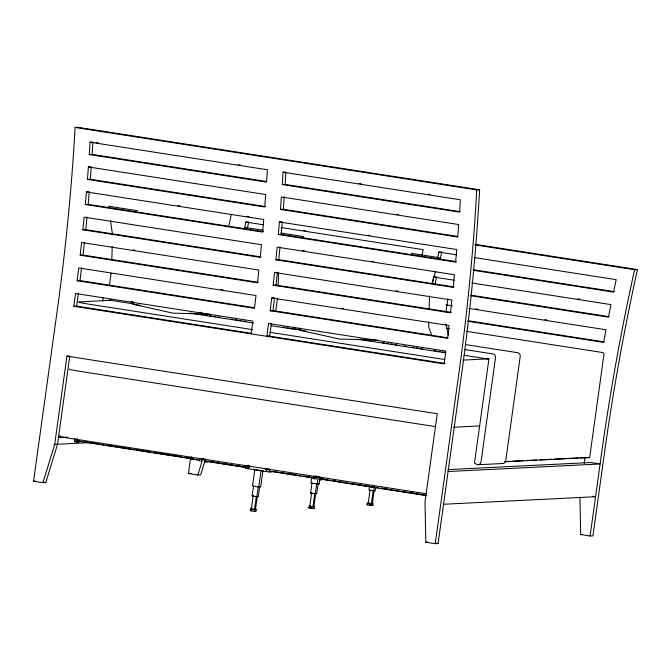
<?xml version="1.0" encoding="UTF-8"?>
<svg xmlns="http://www.w3.org/2000/svg" width="671" height="671" viewBox="0 0 671 671"><rect width="100%" height="100%" fill="white"/><g stroke="black" fill="none" stroke-linecap="round" stroke-linejoin="round"><path stroke-width="1.01" d="M201.384 458.612L202.256 459.551L202.944 458.637M201.854 458.587L202.927 459.476M265.716 468.618L266.588 469.557L267.276 468.643M266.186 468.593L266.655 469.465L267.444 469.373M111.847 259.828L112.225 246.383M278.171 285.695L278.549 272.25M428.794 321.854L428.643 327.029L431.872 335.601M429.138 309.44L429.515 295.995M89.268 154.531L90.065 142.185L92.917 142.042L92.12 154.397L89.268 154.531L266.58 182.118L267.368 169.763L90.065 142.185M283.061 172.204L460.365 199.782L459.576 212.137L282.265 184.559L283.061 172.204L284.957 172.111M282.265 184.559L285.116 184.416L285.913 172.061M87.448 179.417L88.396 166.953L91.248 166.811L90.3 179.283L87.448 179.417L264.76 207.004L265.708 194.531L88.396 166.953M280.453 209.444L281.392 196.972L458.704 224.55L457.756 237.022L280.453 209.444L283.296 209.302L457.513 236.402M283.296 209.302L284.244 196.829M85.326 204.521L86.425 191.948L89.277 191.805L88.178 204.378L85.326 204.521L262.638 232.099L263.737 219.526L86.425 191.948M278.322 234.54L279.421 221.967L282.273 221.824L281.174 234.397L278.322 234.54L455.634 262.118L456.733 249.545L279.421 221.967M82.902 229.792L84.152 217.136L261.464 244.714L260.205 257.37L82.902 229.792L85.754 229.65L260.994 256.909M85.754 229.65L87.004 216.993M275.898 259.811L277.148 247.154L454.46 274.733L453.21 287.389L275.898 259.811L278.75 259.669L453.999 286.928M278.75 259.669L280 247.012M80.176 255.206L81.577 242.483L258.88 270.061L257.488 282.785L80.176 255.206L83.028 255.064L258.276 282.323M83.028 255.064L84.429 242.34M274.573 272.501L451.885 300.08L450.484 312.803L273.172 285.225L274.573 272.501L276.477 272.409M273.172 285.225L276.024 285.083L277.425 272.359M77.157 280.721L78.708 267.955L256.012 295.534L254.468 308.299L77.157 280.721L80.008 280.579L254.225 307.679M80.008 280.579L81.552 267.813M270.153 310.74L271.705 297.974L274.556 297.832L273.005 310.598L270.153 310.74L447.465 338.318L449.008 325.552L271.705 297.974M271.386 323.38L269.7 336.179L266.848 336.314L268.534 323.523L445.846 351.101L444.152 363.9L73.852 306.295L75.538 293.504L252.85 321.082L251.155 333.873M73.852 306.295L76.704 306.152L78.39 293.361M33.55 481.208L58.159 303.854A678.129 191.168 -81.2 0 0 75.085 127.456L77.937 127.314L479.622 189.792A678.129 191.168 -81.2 0 1 462.696 366.198L438.088 543.544L435.236 543.686L425.825 542.218L424.995 501.958L437.24 413.747L66.932 356.142L54.695 444.361L42.961 482.667L33.55 481.208L35.454 481.107M74.791 438.893L74.607 441.744L79.144 441.208M75.58 439.019C73.013 442.407 78.817 443.414 79.983 441.141M198.088 459.794L77.073 440.973L77.358 438.926M79.321 440.881L77.249 440.562L77.475 438.918M102.671 300.784L103.099 297.681M204.89 461.094L200.679 474.842L197.828 474.984L188.417 473.525L190.564 458.016M199.253 460.272L190.975 458.981L191.378 456.934M199.656 458.293L199.413 461.086L201.233 461.061M205.15 459.149C202.86 461.598 206.802 463.544 207.893 461.354M205.385 459.132L205.1 461.178L206.291 461.12M245.947 465.489L245.754 468.341L269.323 472.007L271.931 471.872L272.225 471.361M256.867 496.699L258.226 486.878L259.652 486.81L258.293 496.632L256.867 496.699L252.153 495.97L253.521 486.148M254.502 509.658L256.314 496.565L257.27 496.515L255.45 509.616L254.502 509.658L251.365 509.172L253.177 496.079M258.771 487.012L261.044 470.648L254.77 469.666L252.497 486.039L258.771 487.012L260.675 486.92L262.948 470.547M269.482 469.155L269.323 472.007M269.717 469.138L269.432 471.185L270.623 471.126M311.78 476.997L310.925 483.137L319.102 484.017L319.673 479.924M310.589 493.068L311.948 483.246L318.079 483.908L316.72 493.73L310.589 493.068L312.015 493M312.929 506.764L314.749 493.671L315.697 493.621L313.877 506.714L312.929 506.764L309.792 506.278L311.612 493.177M314.196 476.108L313.978 478.935L316.754 478.767M315.295 493.797L316.662 483.984M317.207 484.118L317.911 479.002M319.69 476.964C317.064 479.656 322.122 481.375 322.491 478.851M319.924 476.947L319.648 478.993L320.83 478.935M369.553 486.24L369.008 490.174L375.148 490.837L375.55 487.884M368.22 503.376L370.031 490.283L373.168 490.769L371.357 503.862L368.22 503.376L369.167 503.325M373.722 490.904L374.267 486.978M374.124 490.719L372.304 503.82L371.357 503.862M435.236 543.686L459.845 366.341A678.129 191.168 -81.2 0 0 476.771 189.935L479.622 189.792M584.223 463.435L585.078 457.295M505.171 461.723L589.658 457.53L603.967 354.414A1.652 1.585 87.2 0 0 602.625 352.535L466.244 331.315M590.103 536.003L602.466 446.869A678.129 191.168 -81.2 0 1 634.598 269.717L637.45 269.574A678.129 191.168 -81.2 0 0 605.317 446.735L592.954 535.861L590.103 536.003L580.683 534.535L579.929 497.379M109.373 285.477L111.118 273.231M275.697 311.344L277.584 298.083M445.913 312.099L447.892 298.889M432.3 283.783L433.659 277.022L436.511 276.888L434.959 284.605M244.672 227.805L245.896 222.067L248.748 221.925M247.322 228.626L248.547 222.881M421.984 255.383L423.208 249.646L281.979 227.679M437.677 257.823L438.893 252.086L441.744 251.944L440.117 259.602M249.235 466.051L247.96 466.571L247.976 465.271M317.484 476.67L316.393 477.299L316.083 476.033M431.939 283.816L435.404 271.763M438.868 259.702L439.446 257.689L411.306 253.311M42.961 482.667L45.813 482.524L57.538 444.219L69.784 355.999L66.932 356.142M197.828 474.984L202.038 461.237M248.564 468.039L245.779 468.341M316.561 476.007L317.073 477.341M249.218 466.672L248.144 466.001M111.252 299.979L109.18 300.08L134.007 303.946M111.445 300.289L79.186 301.891A12.816 0.713 7.9 0 0 79.522 302.411L81.149 302.806A13.412 0.746 7.9 0 0 88.018 304.03L252.388 329.595M268.534 323.523L270.438 323.43M463.057 360.109L489.075 358.817M58.419 436.385L60.507 436.284M58.452 437.668L67.821 437.207M77.249 440.562L78.205 440.512M77.073 440.973L82.399 441.56M54.695 444.361L91.902 442.516M453.747 427.217L479.757 425.926M190.975 458.981L192.166 458.922M188.417 473.525L191.269 473.382M504.567 461.589L509.759 461.338M512.87 461.178L523.254 460.667M526.366 460.507L536.741 459.996M539.853 459.845L551.268 459.274M554.389 459.123L564.764 458.603M566.836 458.503L578.259 457.932M580.331 457.832L589.658 457.53M478.28 464.726L502.982 463.502M448.035 469.591L590.681 462.52L600.092 463.98L448.077 471.52M321.065 478.926L322.256 478.868M252.153 495.97L253.579 495.894M251.365 509.172L252.313 509.121M309.792 506.278L310.74 506.228M443.539 504.257L595.554 496.716L592.61 496.263M425.825 542.218L427.721 542.126M580.683 534.535L582.587 534.443M367.247 504.751L366.76 504.777L372.925 505.548M209.36 314.162L172.9 313.147L133.059 304.248L132.933 302.269M377.765 340.096L339.224 339.014L299.383 330.115L299.258 328.136M310.287 506.119C304.533 505.741 318.817 507.771 313.567 506.571M251.86 509.012C244.185 508.442 264.559 511.126 253.512 509.222M251.633 510.648C245.838 510.371 261.497 512.35 254.133 510.983M370.367 503.426C359.32 502.185 378.796 505.154 371.994 503.678M369.285 504.953L371.768 505.313M311.713 507.955C300.591 506.722 318.448 509.474 314.003 508.333M75.085 127.456L476.771 189.935M96.003 142.52L98.067 142.848M238.264 164.647L240.327 164.974M359.102 183.443L361.166 183.77M428.165 194.187L430.228 194.506M92.12 154.397L266.337 181.489M285.116 184.416L460.365 211.675M396.611 214.309L398.675 214.628M90.3 179.283L265.548 206.542M474.909 244.294L637.45 269.574M475.169 244.923L634.598 269.717M177.932 205.594L179.996 205.913M246.995 216.339L249.058 216.658M367.834 235.135L369.897 235.454M303.384 230.421L305.448 230.74M245.896 222.067L263.418 224.785M438.893 252.086L456.423 254.812M474.976 257.698L616.204 279.664L613.554 292.103L473.357 270.296M108.526 206.215L137.555 210.736M244.982 227.444L263.074 230.254M280.855 233.022L303.879 236.603M88.178 204.378L263.426 231.638M281.174 234.397L456.423 261.656M473.114 269.675L614.342 291.642M302.68 250.543L304.743 250.862M371.751 261.287L373.806 261.606M577.739 298.855L579.803 299.174M433.659 277.022L454.275 280.235M471.805 282.961L610.971 304.609L608.446 317.157L470.312 295.668M471.101 295.206L609.234 316.695M132.875 249.88L134.938 250.199M395.974 290.803L398.037 291.122M475.848 308.928L477.911 309.247M544.919 319.673L546.982 319.992M446.198 304.902L452.388 305.859M468.878 308.425L605.98 329.755L603.581 342.386L467.511 321.224M276.024 285.083L451.273 312.342M468.299 320.763L604.37 341.925M220.717 289.453L222.78 289.78M341.556 308.249L343.619 308.576M446.609 328.262L449.713 328.748M273.005 310.598L448.253 337.857M465.791 344.634L517.534 352.678A3.313 3.17 87.2 0 1 520.218 356.444L505.749 460.7A3.313 3.17 87.2 0 1 501.354 463.25M464.886 349.557L492.824 353.902A3.313 3.17 87.2 0 1 495.508 357.668L481.048 461.925A3.313 3.17 87.2 0 1 475.37 463.409L474.472 463.082L488.899 359.144L464.064 355.286M130.962 301.539L133.026 301.858M200.033 312.283L202.097 312.602M201.258 314.405L203.33 314.724M205.401 315.051L207.465 315.37M209.537 315.697L211.608 316.016M213.68 316.335L215.743 316.662M217.815 316.98L219.887 317.299M231.269 319.069L233.332 319.396M235.404 319.715L237.475 320.042M239.547 320.361L241.61 320.679M243.682 321.006L245.754 321.325M283.003 327.121L285.066 327.44M287.138 327.767L289.209 328.085M291.273 328.404L293.344 328.731M295.416 329.05L301.623 330.015M360.595 339.19L362.667 339.509M364.739 339.836L366.802 340.155M368.874 340.474L370.946 340.801M382.327 342.571L384.391 342.889M386.462 343.216L388.534 343.535M390.606 343.854L392.669 344.181M394.741 344.5L396.813 344.819M404.051 345.951L406.123 346.27M412.329 347.234L414.401 347.561M416.473 347.88L418.536 348.199M420.608 348.526L422.68 348.845M434.062 350.614L436.125 350.941M438.197 351.26L440.268 351.579M442.332 351.906L444.403 352.225M133.059 304.248L140.289 305.372M189.801 313.072L253.672 323.011M271.193 325.737L295.995 329.595L293.982 327.381M299.383 330.115L306.613 331.239M358.188 339.266L445.787 352.887M269.96 332.33L439.497 358.7A13.412 0.746 7.9 0 0 444.579 359.43M76.704 306.152L250.912 333.252M267.737 335.869L444.94 363.43M85.527 441.845L87.591 442.164M89.662 442.491L91.734 442.81M93.797 443.128L95.869 443.456M107.243 445.225L109.314 445.544M111.386 445.871L113.449 446.19M115.521 446.509L117.593 446.836M119.656 447.154L121.728 447.473M124.831 447.96L126.894 448.278M137.245 449.889L139.308 450.207M141.38 450.535L143.451 450.853M145.515 451.18L147.586 451.499M154.825 452.623L156.897 452.95M158.96 453.269L161.032 453.588M163.103 453.915L165.167 454.233M167.238 454.552L169.302 454.879M171.373 455.198L173.445 455.517M176.548 456.003L178.612 456.322M184.819 457.287L186.89 457.614M188.954 457.932L191.025 458.251M84.471 441.879L99.987 444.294M102.051 444.613L104.122 444.94M106.186 445.259L134.116 449.604M136.188 449.922L151.696 452.338M153.768 452.657L181.698 457.001M183.762 457.328L193.072 458.771M222.034 463.275L224.106 463.602M226.169 463.921L228.241 464.24M273.751 471.319L275.815 471.646M291.331 474.053L293.403 474.38M321.325 478.725L323.397 479.044M325.469 479.362L327.532 479.69M191.151 458.57L193.223 458.889M208.74 461.304L210.803 461.623M212.875 461.95L214.946 462.269M217.01 462.587L219.081 462.915M222.185 463.393L224.248 463.72M230.455 464.684L232.527 465.003M234.598 465.322L236.662 465.649M238.733 465.968L240.805 466.286M242.868 466.613L244.94 466.932M282.172 472.728L284.244 473.047M286.307 473.365L288.379 473.692M290.451 474.011L292.514 474.33M294.586 474.657L296.657 474.976M303.896 476.1L305.959 476.427M308.031 476.745L310.103 477.073M312.166 477.391L314.238 477.71M319.413 478.515L323.548 479.161M333.89 480.772L335.961 481.09M338.025 481.409L340.096 481.736M342.168 482.055L344.231 482.382M351.47 483.506L353.542 483.825M355.613 484.152L357.677 484.47M359.748 484.789L361.82 485.116M363.883 485.435L365.955 485.754M368.018 486.081L370.09 486.4M373.193 486.886L375.265 487.205M381.472 488.169L383.535 488.488M385.607 488.815L387.67 489.134M389.742 489.461L391.814 489.78M393.877 490.098L395.949 490.426M403.187 491.549L405.259 491.868M407.322 492.195L409.394 492.514M411.466 492.833L413.529 493.16M415.601 493.479L417.672 493.797M419.736 494.124L421.807 494.443M207.398 461.245L245.67 467.201M271.805 471.31L300.767 475.814M302.554 476.049L314.213 477.911M320.419 478.876L330.761 480.478M332.833 480.805L378.343 487.884M380.415 488.203L400.067 491.264M402.13 491.583L425.926 495.282M205.46 461.237L245.796 467.511M269.583 471.21L314.062 478.129M319.237 478.935L426.806 495.668M317.308 483.741L319.102 484.017M256.406 496.339L258.293 496.632M253.093 509.247L255.45 509.616M42.994 482.088L45.813 482.524M435.261 543.107L438.088 543.544M446.022 324.21L448.597 335.206M110.53 220.608L112.543 235.001M69.499 369.042A12.816 0.713 7.9 0 0 70.212 369.52L71.831 369.914A13.412 0.746 7.9 0 0 78.708 371.138L430.186 425.808A13.412 0.746 7.9 0 0 435.269 426.538M60.566 436.108A12.816 0.713 7.9 0 0 60.893 436.628L62.52 437.022A13.412 0.746 7.9 0 0 69.398 438.247L420.868 492.917A13.412 0.746 7.9 0 0 425.959 493.655M228.979 225.355A678.129 191.168 -81.2 0 1 231.243 214.854M317.886 476.729A1.241 1.191 87.2 0 1 316.385 477.735A1.241 1.191 87.2 0 1 315.613 476.049M318.121 476.72A1.241 1.191 87.2 0 1 315.764 476.678M203.347 458.587A1.241 1.191 87.2 0 1 202.147 459.97A1.241 1.191 87.2 0 1 200.99 458.545M203.581 458.578A1.241 1.191 87.2 0 1 202.382 459.962A1.241 1.191 87.2 0 1 201.225 458.536M267.679 468.593A1.241 1.191 87.2 0 1 266.328 469.96A1.241 1.191 87.2 0 1 265.406 468.241M267.914 468.584A1.241 1.191 87.2 0 1 266.714 469.968A1.241 1.191 87.2 0 1 265.557 468.543M249.864 466.102A1.241 1.191 87.2 0 1 248.362 467.108A1.241 1.191 87.2 0 1 247.599 465.422M249.629 466.11A1.241 1.191 87.2 0 1 248.127 467.125A1.241 1.191 87.2 0 1 247.356 465.431"/></g></svg>
